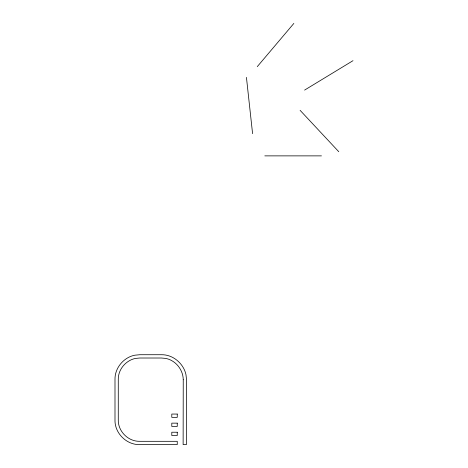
<?xml version="1.0" encoding="UTF-8"?>
<svg xmlns="http://www.w3.org/2000/svg" width="468" height="468" viewBox="0 0 468 468"><rect width="100%" height="100%" fill="white"/><g stroke="black" fill="none" stroke-linecap="round" stroke-linejoin="round"><path stroke-width="0.7" d="M257.271 66.649L293.857 23.412M304.592 90.096L353.001 60.682M264.812 155.873L321.452 155.873M300.105 110.331L338.779 151.714M246.437 77.372L252.585 133.678M183.245 379.753L183.128 444.6L186.422 444.6L186.539 379.636L185.971 374.698A24.073 24.073 0 0 0 183.444 367.959C179.069 360.103 170.533 354.498 161.396 354.726L139.78 354.726L134.854 355.194A23.336 23.336 0 0 0 128.15 357.605C120.27 361.881 114.777 370.451 114.993 379.513L114.993 419.814C114.525 433.134 126.606 445.08 139.897 444.6L177.255 444.6L177.255 441.312L139.897 441.312C128.378 441.704 117.901 431.356 118.281 419.814L118.281 379.513C118.1 371.65 122.908 364.244 129.73 360.53A20.218 20.218 0 0 1 135.527 358.424L139.78 358.014L161.396 358.014L165.654 358.412A20.317 20.317 0 0 1 171.493 360.495C178.448 364.25 183.175 371.814 183.245 379.753M177.255 414.057L171.791 414.057L171.791 417.345L177.255 417.345L177.255 414.057M177.255 423.142L171.791 423.142L171.791 426.43L177.255 426.43L177.255 423.142M177.255 432.227L171.791 432.227L171.791 435.515L177.255 435.515L177.255 432.227"/></g></svg>
